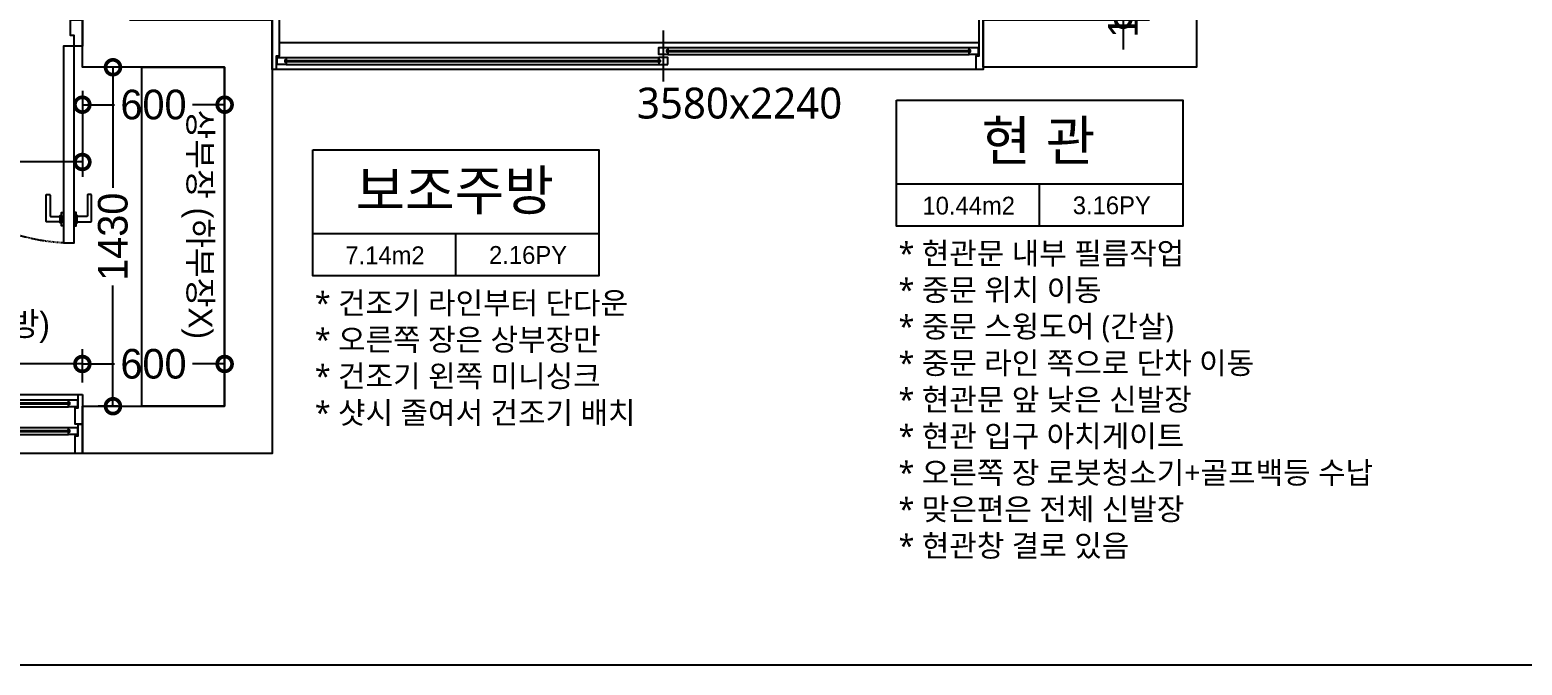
# Model space of a CAD drawing. Header units: millimetres. Extents: x 43335 to 261478, y -4312 to 41218.
# Drawn here: x 101031 to 107326, y 14895 to 17575 of the extents above; entities that cross this region are included whole.
import ezdxf
from ezdxf.enums import TextEntityAlignment as Align

# ---------------------------------------------------------------- set-up
doc = ezdxf.new("R2010")
doc.units = ezdxf.units.MM
doc.linetypes.add('HIDDEN', pattern=[0.375, 0.25, -0.125])
for name, color, linetype in [('0-ELC TEXT', 7, 'Continuous'), ('03-TEXT', 3, 'Continuous'), ('DIM', 7, 'Continuous'), ('P-门', 4, 'Continuous'), ('S-DIM', 7, 'Continuous'), ('문자선', 3, 'Continuous'), ('벽1', 2, 'Continuous'), ('인테리어_기타', 8, 'Continuous'), ('인테리어_해치_벽체', 8, 'Continuous'), ('평면_가구', 6, 'Continuous')]:
    doc.layers.add(name, color=color, linetype=linetype)
doc.styles.add('넥슨고딕', font='HANDotum.ttf')
doc.styles.add('돋움', font='malgun.ttf')
doc.styles.add('스타일1', font='HANDotum.ttf')
doc.styles.add('코레일둥고', font='HANDotum.ttf')
doc.dimstyles.new('50', dxfattribs={"dimscale": 50, "dimtxt": 2.5, "dimasz": 2.5, "dimexe": 1.25, "dimexo": 2, "dimtad": 0, "dimdec": 0, "dimtxsty": '스타일1', "dimblk": 'DOTSMALL', "dimcen": 2.5, "dimclrd": 1, "dimclre": 1, "dimclrt": 2, "dimadec": 0, "dimazin": 0, "dimtfac": 1, "dimtdec": 0, "dimtix": 1, "dimtmove": 0, "dimatfit": 3, "dimldrblk": 'DOTSMALL', "dimfxl": 1.25, "dimarcsym": 0})

# ---------------------------------------------------------------- blocks, each defined once
blk = doc.blocks.new('_DOTSMALL')
at = {"color": 0, "linetype": 'ByBlock', "const_width": 0.5}
blk.add_lwpolyline([(-0.0625, 0, 1), (0.0625, 0, 1)], format="xyb", close=True, dxfattribs=at)
blk = doc.blocks.new('*D285')
at = {"layer": 'Defpoints', "color": 0, "transparency": 16777216}
for p in [(105752.7, 17745), (105642.7, 17617.5), (105752.7, 17617.5)]:
    blk.add_point(p, dxfattribs=at)
at = {"layer": 'S-DIM', "color": 1, "lineweight": -2, "transparency": 16777216}
for p, q in [((105642.7, 17745), (105642.7, 17870)), ((105652.7, 17745), (105580.2, 17745)), ((105642.7, 17745), (105642.7, 17617.5)), ((105652.7, 17617.5), (105580.2, 17617.5)), ((105642.7, 17617.5), (105642.7, 17492.5))]:
    blk.add_line(p, q, dxfattribs=at)
at = {"layer": 'S-DIM', "color": 1, "lineweight": -2, "transparency": 16777216, "xscale": 125, "yscale": 125, "zscale": 125}
for p, rotation in [((105642.7, 17745), 270), ((105642.7, 17617.5), 90)]:
    blk.add_blockref('_DOTSMALL', p, dxfattribs=dict(at, rotation=rotation))
at = {"layer": 'S-DIM', "color": 2, "transparency": 16777216, "insert": (105642.7, 17681.2), "char_height": 125, "attachment_point": 5, "rotation": 90, "style": '스타일1'}
blk.add_mtext('128', dxfattribs=at)
blk = doc.blocks.new('ydhd1')
blk.add_lwpolyline([(-10.8, 13.6), (-10.8, 70.3, -0.414214), (-7.8, 73.3), (100.7, 73.3, -0.414214), (103.7, 70.3), (103.7, 59, -0.414214), (100.7, 56), (13.8, 56, 0.414214), (10.8, 53), (10.8, 13.6)], format="xyb")
for points in [[(28, 0), (-28, 0), (-28, 8.6), (28, 8.6)], [(15.4, 8.6), (-15.4, 8.6), (-15.4, 13.6), (15.4, 13.6)]]:
    blk.add_lwpolyline(points, close=True)
blk = doc.blocks.new('ahsuehd')
at = {"layer": 'P-门', "ltscale": 15}
for p, q in [((55620.2, -22600.5), (55620.2, -22596.5)), ((57199.1, -22600.5), (57199.1, -22596.5)), ((57230.1, -22558.5), (57230.1, -22554.5)), ((57233.6, -22550.7), (57236.4, -22552.1)), ((57233.6, -22562.3), (57236.4, -22560.9)), ((57236.4, -22552.1), (57236.9, -22553.1)), ((57236.4, -22560.9), (57236.9, -22560)), ((57236.9, -22553.1), (57237.4, -22554.5)), ((57236.9, -22560), (57237.4, -22558.5)), ((58509, -22554.5), (58509, -22558.5)), ((54708.9, -24041.2), (54708.9, -24045.2)), ((54708.9, -24157.2), (54708.9, -24161.2))]:
    blk.add_line(p, q, dxfattribs=at)
for points in [[(55564.6, -22635), (55564.6, -22400), (55594.6, -22400), (55594.6, -22576.4), (55594.6, -22578.5), (55582, -22578.5), (55582, -22635), (55564.6, -22635)], [(57214.6, -22470), (57214.6, -22685)], [(55594.6, -22520), (58547.2, -22520)], [(55620.2, -22596.5), (57199.1, -22596.5)], [(55623.7, -22583.5), (57195.6, -22583.5)], [(55623.7, -22592.7), (55626.4, -22594.1), (55627, -22595.1), (55627.5, -22596.5)], [(57195.6, -22592.7), (57192.9, -22594.1), (57192.3, -22595.1), (57191.8, -22596.5)], [(57230.1, -22554.5), (58509, -22554.5)], [(57230.1, -22558.5), (58509, -22558.5)], [(57233.6, -22541.5), (58505.5, -22541.5)], [(57233.6, -22571.5), (58505.5, -22571.5)], [(58505.5, -22550.7), (58502.8, -22552.1), (58502.3, -22553.1), (58501.7, -22554.5)], [(58505.5, -22562.3), (58502.8, -22560.9), (58502.3, -22560), (58501.7, -22558.5)], [(58534.6, -22635), (55582, -22635)], [(55620.2, -22600.5), (57199.1, -22600.5)], [(55623.7, -22604.3), (55626.4, -22602.9), (55627, -22602), (55627.5, -22600.5)], [(55623.7, -22613.5), (57195.6, -22613.5)], [(57195.6, -22604.3), (57192.9, -22602.9), (57192.3, -22602), (57191.8, -22600.5)], [(52994.5, -24005), (54747, -24005)], [(53880, -24041.2), (54708.9, -24041.2)], [(53880, -24045.2), (54708.9, -24045.2)], [(53883.5, -24028.2), (54705.4, -24028.2)], [(54705.4, -24037.4), (54702.6, -24038.8), (54702.1, -24039.7), (54701.6, -24041.2)], [(54705.4, -24049), (54702.6, -24047.6), (54702.1, -24046.6), (54701.6, -24045.2)], [(53883.5, -24058.2), (54705.4, -24058.2)], [(53880, -24157.2), (54708.9, -24157.2)], [(53880, -24161.2), (54708.9, -24161.2)], [(53883.5, -24144.2), (54705.4, -24144.2)], [(54705.4, -24153.4), (54702.6, -24154.8), (54702.1, -24155.7), (54701.6, -24157.2)], [(54705.4, -24165), (54702.6, -24163.6), (54702.1, -24162.6), (54701.6, -24161.2)], [(54764.5, -24130), (54764.5, -24255), (54734.5, -24255), (54734.5, -24181.6), (54734.5, -24179.5), (54747, -24179.5), (54747, -24130), (54764.5, -24130)], [(53883.5, -24174.2), (54705.4, -24174.2)], [(54734.5, -24255), (52981.9, -24255)]]:
    blk.add_lwpolyline(points, dxfattribs=at)
for points in [[(58564.6, -22400), (58564.6, -22635), (58534.6, -22635), (58534.6, -22578.6), (58534.6, -22576.5), (58547.2, -22576.5), (58547.2, -22400)], [(55585.7, -22613.5), (55585.7, -22583.5), (55623.7, -22583.5), (55623.7, -22593.5), (55618.1, -22595.3), (55618.1, -22601.8), (55623.7, -22603.5), (55623.7, -22613.5)], [(57233.6, -22551.5), (57228.1, -22553.3), (57228.1, -22559.8), (57233.6, -22561.5), (57233.6, -22571.5), (57195.6, -22571.5), (57195.6, -22541.5), (57233.6, -22541.5)], [(57233.6, -22613.5), (57233.6, -22583.5), (57195.6, -22583.5), (57195.6, -22593.5), (57201.2, -22595.3), (57201.2, -22601.8), (57195.6, -22603.5), (57195.6, -22613.5)], [(58543.5, -22541.5), (58543.5, -22571.5), (58505.5, -22571.5), (58505.5, -22561.5), (58511.1, -22559.8), (58511.1, -22553.3), (58505.5, -22551.5), (58505.5, -22541.5)], [(54743.4, -24028.2), (54743.4, -24058.2), (54705.4, -24058.2), (54705.4, -24048.2), (54710.9, -24046.4), (54710.9, -24039.9), (54705.4, -24038.2), (54705.4, -24028.2)], [(54764.5, -24005), (54764.5, -24130), (54734.5, -24130), (54734.5, -24064.1), (54734.5, -24062), (54747, -24062), (54747, -24005)], [(54743.4, -24144.2), (54743.4, -24174.2), (54705.4, -24174.2), (54705.4, -24164.2), (54710.9, -24162.4), (54710.9, -24155.9), (54705.4, -24154.2), (54705.4, -24144.2)]]:
    blk.add_lwpolyline(points, close=True, dxfattribs=at)
at = {"layer": 'P-门'}
for points in [[(54764.5, -22535.9), (54729.5, -22535.9), (54729.5, -22490.9), (54714.5, -22490.9), (54714.5, -22425.1), (54764.5, -22425.1)], [(54729.5, -22535.9), (54684.5, -22535.9), (54684.5, -23365.9), (54729.5, -23365.9)]]:
    blk.add_lwpolyline(points, close=True, dxfattribs=at)
at = {"layer": 'P-门', "linetype": 'HIDDEN', "ltscale": 15}
blk.add_arc((54729.5, -22535.9), 830, 180, 270, dxfattribs=at)
at = {"layer": 'P-门', "rotation": 90.000000000005}
blk.add_blockref('ydhd1', (54684.5, -23265.9), dxfattribs=at)
at = {"layer": 'P-门', "xscale": -1, "rotation": 269.9999999999932}
blk.add_blockref('ydhd1', (54729.5, -23265.9), dxfattribs=at)
blk = doc.blocks.new('*D318')
at = {"layer": 'Defpoints', "color": 0, "transparency": 16777216}
for p in [(101502.9, 17417.5), (101381.8, 15987.5), (101502.9, 15987.5)]:
    blk.add_point(p, dxfattribs=at)
at = {"layer": 'S-DIM', "color": 1, "lineweight": -2, "transparency": 16777216}
for p, q in [((101402.9, 17417.5), (101319.3, 17417.5)), ((101381.8, 17417.5), (101381.8, 16908.5)), ((101381.8, 15987.5), (101381.8, 16496.4)), ((101402.9, 15987.5), (101319.3, 15987.5))]:
    blk.add_line(p, q, dxfattribs=at)
at = {"layer": 'S-DIM', "color": 1, "lineweight": -2, "transparency": 16777216, "xscale": 125, "yscale": 125, "zscale": 125}
for p, rotation in [((101381.8, 17417.5), 90), ((101381.8, 15987.5), 270)]:
    blk.add_blockref('_DOTSMALL', p, dxfattribs=dict(at, rotation=rotation))
at = {"layer": 'S-DIM', "color": 2, "transparency": 16777216, "insert": (101381.8, 16702.5), "char_height": 125, "attachment_point": 5, "rotation": 90, "style": '스타일1'}
blk.add_mtext('1430', dxfattribs=at)
blk = doc.blocks.new('*D319')
at = {"layer": 'Defpoints', "color": 0, "transparency": 16777216}
for p in [(101852.9, 16165.8), (101252.7, 15987.5), (101852.9, 15987.5)]:
    blk.add_point(p, dxfattribs=at)
at = {"layer": 'S-DIM', "color": 1, "lineweight": -2, "transparency": 16777216}
for p, q in [((101252.7, 16087.5), (101252.7, 16228.3)), ((101852.9, 16087.5), (101852.9, 16228.3)), ((101252.7, 16165.8), (101388.5, 16165.8)), ((101852.9, 16165.8), (101717.1, 16165.8))]:
    blk.add_line(p, q, dxfattribs=at)
at = {"layer": 'S-DIM', "color": 1, "lineweight": -2, "transparency": 16777216, "xscale": 125, "yscale": 125, "zscale": 125, "rotation": 180}
blk.add_blockref('_DOTSMALL', (101252.7, 16165.8), dxfattribs=at)
at = {"layer": 'S-DIM', "color": 1, "lineweight": -2, "transparency": 16777216, "xscale": 125, "yscale": 125, "zscale": 125}
blk.add_blockref('_DOTSMALL', (101852.9, 16165.8), dxfattribs=at)
at = {"layer": 'S-DIM', "color": 2, "transparency": 16777216, "insert": (101552.8, 16165.8), "char_height": 125, "attachment_point": 5, "style": '스타일1'}
blk.add_mtext('600', dxfattribs=at)
blk = doc.blocks.new('*D320')
at = {"layer": 'Defpoints', "color": 0, "transparency": 16777216}
for p in [(101252.7, 17417.5), (101852.9, 17417.5), (101852.9, 17259.5)]:
    blk.add_point(p, dxfattribs=at)
at = {"layer": 'S-DIM', "color": 1, "lineweight": -2, "transparency": 16777216}
for p, q in [((101252.7, 17317.5), (101252.7, 17197)), ((101852.9, 17317.5), (101852.9, 17197)), ((101252.7, 17259.5), (101388.5, 17259.5)), ((101852.9, 17259.5), (101717.1, 17259.5))]:
    blk.add_line(p, q, dxfattribs=at)
at = {"layer": 'S-DIM', "color": 1, "lineweight": -2, "transparency": 16777216, "xscale": 125, "yscale": 125, "zscale": 125, "rotation": 180}
blk.add_blockref('_DOTSMALL', (101252.7, 17259.5), dxfattribs=at)
at = {"layer": 'S-DIM', "color": 1, "lineweight": -2, "transparency": 16777216, "xscale": 125, "yscale": 125, "zscale": 125}
blk.add_blockref('_DOTSMALL', (101852.9, 17259.5), dxfattribs=at)
at = {"layer": 'S-DIM', "color": 2, "transparency": 16777216, "insert": (101552.8, 17259.5), "char_height": 125, "attachment_point": 5, "style": '스타일1'}
blk.add_mtext('600', dxfattribs=at)
blk = doc.blocks.new('*D303')
at = {"layer": 'Defpoints', "color": 0, "transparency": 16777216}
for p in [(100352.7, 17417.5), (101252.7, 17417.5), (100352.7, 17017.9)]:
    blk.add_point(p, dxfattribs=at)
at = {"layer": 'S-DIM', "color": 1, "lineweight": -2, "transparency": 16777216}
for p, q in [((100352.7, 17317.5), (100352.7, 16955.4)), ((101252.7, 17317.5), (101252.7, 16955.4)), ((100352.7, 17017.9), (100638.5, 17017.9)), ((101252.7, 17017.9), (100967, 17017.9))]:
    blk.add_line(p, q, dxfattribs=at)
at = {"layer": 'S-DIM', "color": 1, "lineweight": -2, "transparency": 16777216, "xscale": 125, "yscale": 125, "zscale": 125, "rotation": 180}
blk.add_blockref('_DOTSMALL', (100352.7, 17017.9), dxfattribs=at)
at = {"layer": 'S-DIM', "color": 1, "lineweight": -2, "transparency": 16777216, "xscale": 125, "yscale": 125, "zscale": 125}
blk.add_blockref('_DOTSMALL', (101252.7, 17017.9), dxfattribs=at)
at = {"layer": 'S-DIM', "color": 2, "transparency": 16777216, "insert": (100802.7, 17017.9), "char_height": 125, "attachment_point": 5, "style": '스타일1'}
blk.add_mtext('900', dxfattribs=at)
blk = doc.blocks.new('*D302')
at = {"layer": 'Defpoints', "color": 0, "transparency": 16777216}
for p in [(101252.7, 16165.8), (97652.7, 16027.5), (101252.7, 16027.5)]:
    blk.add_point(p, dxfattribs=at)
at = {"layer": 'S-DIM', "color": 1, "lineweight": -2, "transparency": 16777216}
for p, q in [((97652.7, 16127.5), (97652.7, 16228.3)), ((101252.7, 16127.5), (101252.7, 16228.3)), ((97652.7, 16165.8), (99241, 16165.8)), ((101252.7, 16165.8), (99664.4, 16165.8))]:
    blk.add_line(p, q, dxfattribs=at)
at = {"layer": 'S-DIM', "color": 1, "lineweight": -2, "transparency": 16777216, "xscale": 125, "yscale": 125, "zscale": 125, "rotation": 180}
blk.add_blockref('_DOTSMALL', (97652.7, 16165.8), dxfattribs=at)
at = {"layer": 'S-DIM', "color": 1, "lineweight": -2, "transparency": 16777216, "xscale": 125, "yscale": 125, "zscale": 125}
blk.add_blockref('_DOTSMALL', (101252.7, 16165.8), dxfattribs=at)
at = {"layer": 'S-DIM', "color": 2, "transparency": 16777216, "insert": (99452.7, 16165.8), "char_height": 125, "attachment_point": 5, "style": '스타일1'}
blk.add_mtext('3600', dxfattribs=at)
blk = doc.blocks.new('aheishx')
at = {"layer": '인테리어_해치_벽체'}
h = blk.add_hatch(dxfattribs=at)
h.set_pattern_fill('ANSI31', color=256, scale=10, angle=450)
h.paths.add_polyline_path([(52324.5, 41318.4), (52454.5, 41318.4), (52454.5, 41118.4), (52324.5, 41118.4)])
h.paths.add_polyline_path([(52764.5, 37528.3), (53864.5, 37528.3), (53864.5, 37328.5), (52764.5, 37328.5)])
edge = h.paths.add_edge_path()
edge.add_arc((53994.5, 43177.4), 500, 180, 270)
edge.add_line((53994.5, 42677.4), (54394.5, 42677.4))
edge.add_line((54394.5, 42677.4), (54394.5, 42777.4))
edge.add_line((54394.5, 42777.4), (53994.5, 42777.4))
edge.add_arc((53994.5, 43177.4), 400, 180, 270, ccw=False)
edge.add_line((53594.5, 43177.4), (53494.5, 43177.4))
edge = h.paths.add_edge_path()
edge.add_arc((53994.5, 43777.4), 500, 90, 180, ccw=False)
edge.add_line((53994.5, 44277.4), (54394.5, 44277.4))
edge.add_line((54394.5, 44277.4), (54394.5, 44177.4))
edge.add_line((54394.5, 44177.4), (53994.5, 44177.4))
edge.add_arc((53994.5, 43777.4), 400, 90, 180)
edge.add_line((53594.5, 43777.4), (53494.5, 43777.4))
h.paths.add_polyline_path([(54964.5, 41318.4), (55314.5, 41318.4), (55314.5, 41218.4), (54964.5, 41218.4)])
h.paths.add_polyline_path([(56264.5, 41318.4), (56754.5, 41318.4), (56754.5, 41218.4), (56264.5, 41218.4)])
h.paths.add_polyline_path([(54964.5, 39338.4), (55314.5, 39338.4), (55314.5, 39138.4), (54964.5, 39138.4)])
h.paths.add_polyline_path([(56264.5, 39338.4), (56399.5, 39338.4), (56399.5, 39138.4), (56264.5, 39138.4)])
h.paths.add_polyline_path([(58404.5, 39338.4), (58404.5, 40068.4), (58334.5, 40068.4), (58334.5, 39338.4)])
h.paths.add_polyline_path([(58334.5, 39338.4), (57629.5, 39338.4), (57629.5, 39468.4), (58334.5, 39468.4)])
h.paths.add_polyline_path([(59824.5, 48177.4), (60444.5, 48177.4), (60444.5, 48032.4), (59824.5, 48032.4)])
h.paths.add_polyline_path([(45604.5, 38658.4), (46204.5, 38658.4), (46204.5, 38588.4), (45604.5, 38588.4)])
h.paths.add_polyline_path([(45254.5, 38658.4), (45254.5, 39263.4), (45384.5, 39263.4), (45384.5, 38658.4)])
h.paths.add_polyline_path([(46709.5, 46807.4), (46709.5, 43768.4), (46609.5, 43768.4), (46609.5, 46807.4)])
blk = doc.blocks.new('aheishxsdfe')
at = {"layer": '벽1'}
for points in [[(55564.6, 37528.4), (55564.6, 35698.4), (54764.5, 35698.4), (54764.5, 35898.4), (55364.6, 35898.4), (55364.6, 37328.4), (54764.5, 37328.4), (54764.5, 41318.4), (54964.5, 41318.4), (54964.5, 37528.4), (55564.6, 37528.4)], [(59464.5, 37655.9), (59464.5, 37328.4), (58564.6, 37328.4), (58564.6, 37528.4), (59264.5, 37528.4), (59264.5, 37655.9), (59464.5, 37655.9)]]:
    blk.add_lwpolyline(points, dxfattribs=at)

msp = doc.modelspace()

# ---------------------------------------------------------------- linework, layer by layer
at = {"layer": 'DIM'}
msp.add_lwpolyline([(90928.6, 29745.2), (111928.6, 29745.2), (111928.6, 14895.2), (90928.6, 14895.2)], close=True, dxfattribs=at)
at = {"layer": '인테리어_기타', "color": 152, "true_color": 0x2776bb}
for p, q in [((105290.3, 16747.4), (105290.3, 16924.3)), ((102828.3, 16537.9), (102828.3, 16714.8))]:
    msp.add_line(p, q, dxfattribs=at)
for points in [[(104686.7, 17278.1), (105893.9, 17278.1), (105893.9, 16924.3), (104686.7, 16924.3)], [(102224.7, 17068.5), (103431.9, 17068.5), (103431.9, 16714.8), (102224.7, 16714.8)]]:
    msp.add_lwpolyline(points, close=True, dxfattribs=at)
for points in [[(105893.9, 16924.3), (105893.9, 16747.4), (104686.7, 16747.4), (104686.7, 16924.3)], [(103431.9, 16714.8), (103431.9, 16537.9), (102224.7, 16537.9), (102224.7, 16714.8)]]:
    msp.add_lwpolyline(points, dxfattribs=at)
at = {"layer": '평면_가구'}
msp.add_lwpolyline([(101502.9, 17417.5), (101852.9, 17417.5), (101852.9, 15987.5), (101502.9, 15987.5)], close=True, dxfattribs=at)

# ---------------------------------------------------------------- block references
at = {"layer": 'DIM'}
for name, p in [('ahsuehd', (46488.3, 40042.5)), ('aheishxsdfe', (46488.3, -19911)), ('aheishx', (46488.3, -19911))]:
    msp.add_blockref(name, p, dxfattribs=at)

# ---------------------------------------------------------------- texts
at = {"layer": '0-ELC TEXT', "style": '코레일둥고'}
msp.add_text('상부장 (하부장X)', height=100, rotation=270, dxfattribs=at).set_placement((101700.7, 17239.2))
msp.add_text('바닥 타일(덧방)', height=100, dxfattribs=at).set_placement((100236.7, 16284.9))
at = {"layer": '03-TEXT'}
for s, height, style, p in [('현 관', 166.67, '코레일둥고', (105285.3, 17024.6)), ('보조주방', 166.67, '코레일둥고', (102823.3, 16815.1)), ('10.44m2', 75, '넥슨고딕', (104991.3, 16796.3)), ('3.16PY', 75, '넥슨고딕', (105594.8, 16797.7)), ('7.14m2', 75, '넥슨고딕', (102529.2, 16586.8)), ('2.16PY', 75, '넥슨고딕', (103132.7, 16588.2))]:
    msp.add_text(s, height=height, dxfattribs=dict(at, style=style)).set_placement(p, align=Align.CENTER)
at = {"layer": '문자선', "char_height": 92.489, "attachment_point": 1, "style": '돋움'}
for s, insert in [('* 현관문 내부 필름작업\\P* 중문 위치 이동^J* 중문 스윙도어 (간살)\\P* 중문 라인 쪽으로 단차 이동\\P* 현관문 앞 낮은 신발장\\P* 현관 입구 아치게이트\\P* 오른쪽 장 로봇청소기+골프백등 수납\\P* 맞은편은 전체 신발장\\P* 현관창 결로 있음', (104695.6, 16678.8)), ('* 건조기 라인부터 단다운\\P* 오른쪽 장은 상부장만^J* 건조기 왼쪽 미니싱크\\P* 샷시 줄여서 건조기 배치', (102233.6, 16469.2))]:
    msp.add_mtext_dynamic_manual_height_columns(s, width=2262.594, gutter_width=137.5, heights=[4379], dxfattribs=dict(at, insert=insert))
at = {"layer": '인테리어_기타', "color": 152, "true_color": 0x2776bb, "insert": (104457.7, 17331.5), "char_height": 130.2, "attachment_point": 3, "style": '돋움'}
msp.add_mtext_dynamic_manual_height_columns('3580x2240', width=1361.317, gutter_width=276.6, heights=[390.6], dxfattribs=at)

# ---------------------------------------------------------------- dimensions: what is measured, and where the dimension line sits
at = {"layer": 'S-DIM'}
for base, p1, p2, picture, middle in [((105642.7357798, 17617.4500803), (105752.7357798, 17744.9500803), (105752.7357798, 17617.4500803), '*D285', (105642.7357798, 17681.2000803)), ((101381.8, 15987.5), (101502.9, 17417.5), (101502.9, 15987.5), '*D318', (101381.8, 16702.5))]:
    dim = msp.add_linear_dim(base=base, p1=p1, p2=p2, angle=90, dimstyle='50', dxfattribs=at)
    dim.commit()
    dim.dimension.update_dxf_attribs({"geometry": picture, "text_midpoint": middle})
for base, p1, p2, picture, middle in [((100352.7, 17017.9), (101252.7, 17417.5), (100352.7, 17417.5), '*D303', (100802.7, 17017.9)), ((101852.9, 17259.5), (101252.7, 17417.5), (101852.9, 17417.5), '*D320', (101552.8, 17259.5)), ((101252.7, 16165.8), (97652.7, 16027.5), (101252.7, 16027.5), '*D302', (99452.7, 16165.8)), ((101852.9, 16165.8), (101252.7, 15987.5), (101852.9, 15987.5), '*D319', (101552.8, 16165.8))]:
    dim = msp.add_linear_dim(base=base, p1=p1, p2=p2, dimstyle='50', dxfattribs=at)
    dim.commit()
    dim.dimension.update_dxf_attribs({"geometry": picture, "text_midpoint": middle})

doc.saveas('drawing.dxf')
